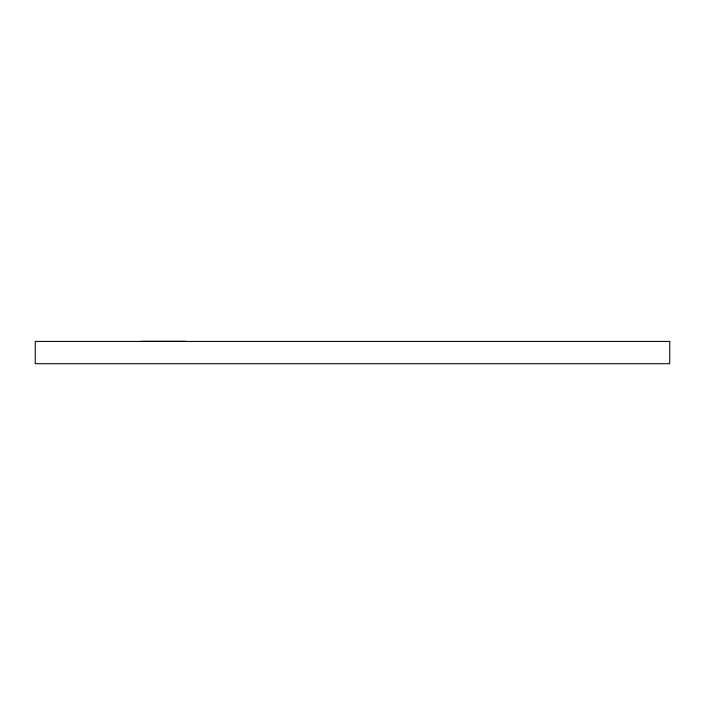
<?xml version="1.0" encoding="UTF-8"?>
<svg xmlns="http://www.w3.org/2000/svg" width="705" height="705" viewBox="0 0 705 705"><rect width="100%" height="100%" fill="white"/><g stroke="black" fill="none" stroke-linecap="round" stroke-linejoin="round"><path stroke-width="1.06" d="M141.018 341.29L185.503 341.29M669.75 341.44L35.25 341.44L35.25 363.709L669.75 363.709L669.75 341.44"/></g></svg>
